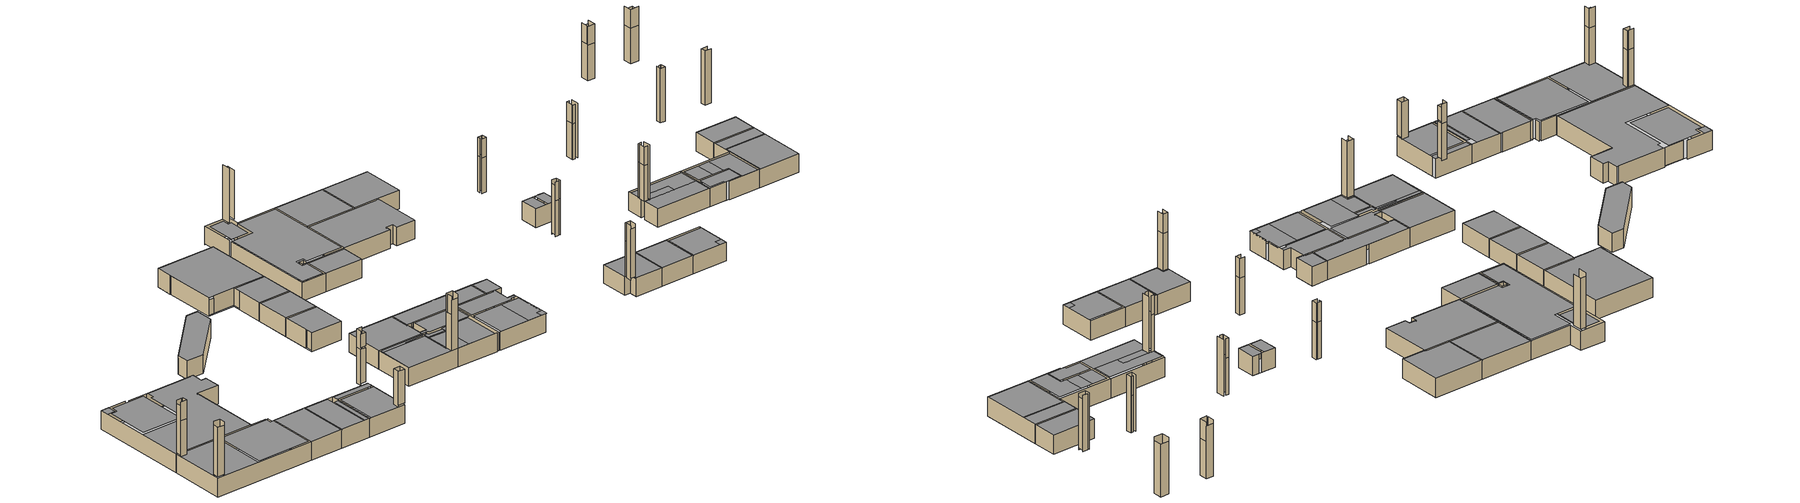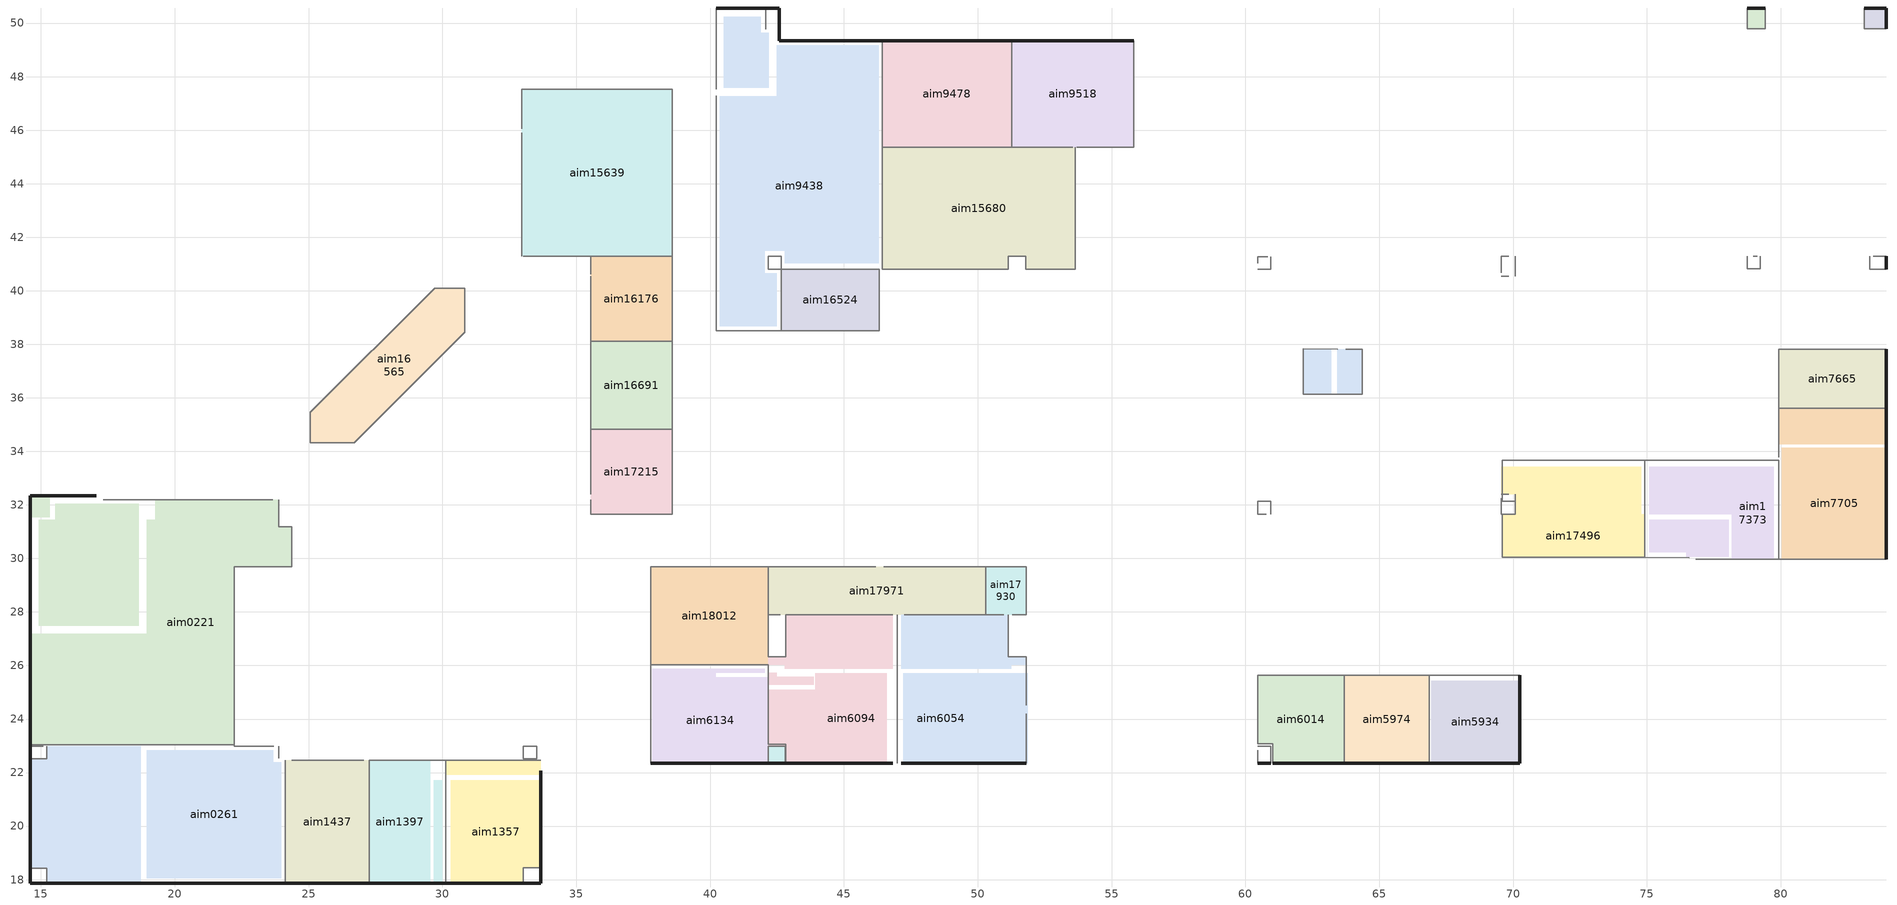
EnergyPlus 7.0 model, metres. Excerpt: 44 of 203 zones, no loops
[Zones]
aim0221
 floor to aim0381 (construction-32): 14.6,23.03 14.6,27.18 18.96,27.18 18.96,31.44 19.26,31.44 19.26,32.2 23.88,32.2 23.88,31.19 24.36,31.19 24.36,29.7 22.23,29.7 22.23,23.03 z149.35
 floor to aim0341 (construction-32): 14.92,27.48 14.92,31.44 15.53,31.44 15.53,32.05 18.65,32.05 18.65,27.48 z149.35
 floor to aim0301 (construction-32): 14.6,31.55 14.6,32.34 15.33,32.34 15.33,31.55 z149.35
 wall outside (aim0014): 17.06,32.34 14.6,32.34 14.6,23.03 z147.68:149.35
 wall to aim5857 (construction-31): 22.23,22.98 22.23,29.7 24.36,29.7 z147.68:149.35
 wall to aim0261 (construction-31): 14.6,23.03 22.23,23.03 z147.68:149.35
 wall to aim15365 (construction-31): 23.67,32.2 19.15,32.2 / 24.36,29.7 24.36,31.19 z147.68:149.35
 wall to aim10830 (construction-31): 19.15,32.2 17.32,32.2 z147.78:149.35
 wall to aim17625 (construction-31): 24.36,31.19 23.88,31.19 23.88,32.2 z147.68:149.35
 ceiling to aim0119 (aim0068): 22.17,23.17 22.17,29.95 24.15,29.95 24.15,31.02 23.69,31.02 23.69,32.08 14.93,32.08 14.93,23.17 z147.68
aim0261
 floor to aim0381 (construction-32): 18.96,18.04 18.96,22.84 23.68,22.84 23.68,22.38 23.98,22.38 23.98,18.04 z149.35
 floor to aim0577 (construction-32): 14.6,18.42 14.6,22.51 15.22,22.51 15.22,22.99 18.74,22.99 18.74,17.87 15.22,17.87 15.22,18.42 z149.35
 wall outside (aim0014): 14.6,23.03 14.6,17.87 24.12,17.87 z147.68:149.35
 wall to aim5857 (construction-31): 23.69,22.98 22.23,22.98 z147.68:149.35
 wall to aim42319 (construction-31): 23.88,22.54 23.88,22.98 z147.68:149.35
 wall to aim1437 (construction-31): 24.12,17.87 24.12,22.46 z147.68:149.35
 ceiling to aim0176 (aim0068): 23.98,18.05 23.98,22.36 23.68,22.36 23.68,22.82 14.93,22.82 14.93,18.05 z147.68
aim0537
 wall outside (aim0014): 14.6,22.99 14.6,22.51 z149.5:153.91
 wall to aim0381 (construction-31): 15.09,22.99 14.6,22.99 z149.35:152.55; 15.09,22.99 14.6,22.99 z152.55:154.23
 wall to aim0577 (construction-31): 14.6,22.51 15.22,22.51 15.22,22.99 z149.35:152.55
 wall to aim0697 (construction-31): 14.6,22.51 15.22,22.51 15.22,22.99 z152.55:154.23
aim0617
 wall outside (aim0014): 14.6,18.42 14.6,17.87 z149.5:153.91; 14.6,17.87 15.22,17.87 z149.5:153.92
 wall to aim0577 (construction-31): 15.22,17.87 15.22,18.42 14.6,18.42 z149.35:152.55
 wall to aim0697 (construction-31): 15.22,17.87 15.22,18.42 14.6,18.42 z152.55:154.23
aim1357
 floor to aim11338 (construction-32): 30.12,21.92 30.12,22.46 33.66,22.46 33.66,21.92 z149.35
 floor to aim1554 (construction-32): 30.31,17.87 30.31,21.71 33.66,21.71 33.66,18.45 33.03,18.45 33.03,17.87 z149.35
 wall outside (aim0014): 30.12,17.87 33.66,17.87 33.66,22.07 z147.68:149.35
 wall to aim5857 (construction-31): 33.66,22.46 30.12,22.46 z147.68:149.35
 wall to aim1397 (construction-31): 30.12,22.46 30.12,17.87 z147.68:149.35
 ceiling to aim1185 (aim0068): 33.66,17.87 33.66,22.46 30.12,22.46 30.12,17.87 z147.68
aim1397
 floor to aim0381 (construction-32): 27.27,17.87 27.27,22.46 29.54,22.46 29.54,17.87 z149.35
 floor to aim1554 (construction-32): 29.67,17.87 29.67,21.71 30,21.71 30,17.87 z149.35
 wall outside (aim0014): 27.27,17.87 30.12,17.87 z147.68:149.35
 wall to aim5857 (construction-31): 30.12,22.46 27.27,22.46 z147.68:149.35
 wall to aim1437 (construction-31): 27.27,22.46 27.27,17.87 z147.68:149.35
 ceiling to aim1230 (aim0068): 30.12,17.87 30.12,22.46 27.27,22.46 27.27,17.87 z147.68
aim1437
 floor to aim0381 (construction-32): 24.12,17.87 24.12,22.46 27.27,22.46 27.27,17.87 z149.35
 wall outside (aim0014): 24.12,17.87 27.27,17.87 z147.68:149.35
 wall to aim5857 (construction-31): 27.05,22.46 24.36,22.46 z147.68:149.35
 ceiling to aim1275 (aim0068): 27.27,17.87 27.27,22.46 24.12,22.46 24.12,17.87 z147.68
aim1514
 wall outside (aim0014): 33.03,17.87 33.66,17.87 z149.5:152.55; 33.66,17.87 33.66,18.45 z149.5:152.54
 wall to aim1554 (construction-31): 33.66,18.45 33.03,18.45 33.03,17.87 z149.35:152.55
aim5934
 floor to aim6214 (construction-32): 66.94,22.34 66.94,25.43 70.24,25.43 70.24,22.99 69.6,22.99 69.6,22.34 z149.35
 floor to aim6174 (construction-32): 69.6,22.34 69.6,22.99 70.24,22.99 70.24,22.34 z149.35
 wall outside (aim0014): 66.87,22.34 70.24,22.34 70.24,25.64 z147.68:149.35
 wall to aim0381 (construction-31): 70.24,25.64 66.87,25.64 z147.68:149.35
 wall to aim5974 (construction-31): 66.87,25.64 66.87,22.34 z147.68:149.35
 ceiling to aim5407 (aim0068): 70.24,22.34 70.24,25.64 66.87,25.64 66.87,22.34 z147.68
aim5974
 floor to aim6214 (construction-32): 63.7,22.34 63.7,25.64 66.87,25.64 66.87,22.34 z149.35
 wall outside (aim0014): 63.7,22.34 66.87,22.34 z147.68:149.35
 wall to aim0381 (construction-31): 66.87,25.64 63.7,25.64 z147.68:149.35
 wall to aim6014 (construction-31): 63.7,25.64 63.7,22.34 z147.68:149.35
 ceiling to aim5452 (aim0068): 66.87,22.34 66.87,25.64 63.7,25.64 63.7,22.34 z147.68
aim6014
 floor to aim6214 (construction-32): 60.45,23.08 60.45,25.64 63.7,25.64 63.7,22.34 61.02,22.34 61.02,23.08 z149.35
 wall outside (aim0014): 61.02,22.34 63.7,22.34 z147.68:149.35
 wall to aim0381 (construction-31): 63.7,25.64 60.45,25.64 60.45,23.08 61.02,23.08 61.02,22.34 z147.68:149.35
 ceiling to aim5497 (aim0068): 61.02,23.08 61.02,22.34 63.7,22.34 63.7,25.64 60.45,25.64 60.45,23.08 z147.68
aim6054
 floor to aim0381 (construction-32): 47.15,25.88 47.15,27.89 51.14,27.89 51.14,26.32 51.8,26.32 51.8,26.04 51.25,26.04 51.25,25.88 z149.35
 floor to aim6371 (construction-32): 50.03,22.34 50.03,25.71 51.87,25.71 51.87,22.97 51.31,22.97 51.31,22.34 z149.35
 floor to aim6411 (construction-32): 47.21,22.34 47.21,25.71 50.03,25.71 50.03,22.34 z149.35
 floor to aim6331 (construction-32): 51.31,22.34 51.31,22.97 51.87,22.97 51.87,22.34 z149.35
 wall outside (aim0014): 47.15,22.34 51.8,22.34 z147.68:149.35
 wall to aim0381 (construction-31): 51.8,24.51 51.8,26.32 z147.68:149.35
 wall to aim5677 (construction-31): 51.8,22.34 51.8,24.2 z147.68:149.35
 wall to aim17930 (construction-31): 50.98,27.89 50.3,27.89 z147.68:149.35
 wall to aim17971 (construction-31): 50.3,27.89 47.25,27.89 z147.68:149.35
 wall to aim18300 (construction-31): 51.8,26.32 51.14,26.32 51.14,27.89 z147.68:149.35
 wall to aim6094 (construction-31): 46.98,27.89 46.98,22.34 z147.68:149.35
 ceiling to aim5722 (aim0068): 51.8,22.34 51.8,26.32 51.14,26.32 51.14,27.89 47.15,27.89 47.15,22.34 z147.68
aim6094
 floor to aim0381 (construction-32): 42.17,26.04 42.17,26.32 42.83,26.32 42.83,27.89 46.82,27.89 46.82,25.88 42.8,25.88 42.8,26.04 z149.35
 floor to aim18526 (construction-32): 42.17,25.27 42.17,25.73 42.49,25.73 42.49,25.58 43.86,25.58 43.86,25.27 z149.35
 floor to aim6411 (construction-32): 43.94,22.34 43.94,25.71 46.6,25.71 46.6,22.34 z149.35
 floor to aim6451 (construction-32): 42.16,22.99 42.16,25.1 43.94,25.1 43.94,22.34 42.8,22.34 42.8,22.99 z149.35
 wall outside (aim0014): 42.83,22.34 46.82,22.34 z147.68:149.35
 wall to aim6134 (construction-31): 42.17,26.02 42.17,23.06 42.83,23.06 42.83,22.34 z147.68:149.35
 wall to aim17971 (construction-31): 46.82,27.89 42.83,27.89 z147.68:149.35
 wall to aim18441 (construction-31): 42.83,27.89 42.83,26.32 42.17,26.32 z147.68:149.35
 ceiling to aim5767 (aim0068): 42.83,23.06 42.83,22.34 46.82,22.34 46.82,27.89 42.83,27.89 42.83,26.32 42.17,26.32 42.17,23.06 z147.68
aim6134
 floor to aim0381 (construction-32): 37.85,25.58 37.85,25.88 42.04,25.88 42.04,25.73 40.21,25.73 40.21,25.58 z149.35
 floor to aim6531 (construction-32): 37.85,22.34 37.85,25.56 42.16,25.56 42.16,22.34 z149.35
 floor to aim6491 (construction-32): 42.16,22.34 42.16,22.99 42.8,22.99 42.8,22.34 z149.35
 wall outside (aim0014): 37.78,22.34 42.83,22.34 z147.68:149.35
 wall to aim5857 (construction-31): 37.78,26.02 37.78,22.34 z147.68:149.35
 wall to aim18012 (construction-31): 42.17,26.02 37.78,26.02 z147.68:149.35
 ceiling to aim5812 (aim0068): 37.78,22.34 42.83,22.34 42.83,23.06 42.17,23.06 42.17,26.02 37.78,26.02 z147.68
aim6291
 wall outside (aim0014): 60.46,22.34 60.94,22.34 z149.5:153.91
 wall to aim6214 (construction-31): 60.94,22.34 60.94,22.99 60.46,22.99 z149.35:152.55; 60.94,22.34 60.94,22.99 60.46,22.99 z152.55:154.23
 wall to aim0381 (construction-31): 60.46,22.83 60.46,22.34 z149.35:154.23
aim6491
 wall outside (aim0014): 42.16,22.34 42.8,22.34 z149.35:153.91
 wall to aim6531 (construction-31): 42.16,22.99 42.16,22.34 z149.35:152.58
 wall to aim6571 (construction-31): 42.16,22.83 42.16,22.34 z152.55:154.23
 wall to aim6451 (construction-31): 42.8,22.34 42.8,22.99 42.16,22.99 z149.35:154.23
aim7665
 floor to aim7985 (construction-32): 79.92,35.61 79.92,37.81 83.94,37.81 83.94,35.61 z149.35
 wall outside (aim0014): 83.94,35.61 83.94,37.81 z147.68:149.35
 wall to aim0381 (construction-31): 79.92,37.81 79.92,35.61 z147.68:149.35
 wall to aim7705 (construction-31): 79.92,35.61 83.94,35.61 z147.68:149.35
 wall to aim7484 (construction-31): 83.94,37.81 79.92,37.81 z147.68:149.35
 ceiling to aim7529 (aim0068): 83.94,35.61 83.94,37.81 79.92,37.81 79.92,35.61 z147.68
aim7705
 floor to aim7985 (construction-32): 79.92,34.26 79.92,35.61 83.94,35.61 83.94,34.26 z149.35
 floor to aim8025 (construction-32): 80.04,29.96 80.04,34.14 83.94,34.14 83.94,29.96 z149.35
 wall outside (aim0014): 83.94,29.96 83.94,35.61 z147.68:149.35
 wall to aim17373 (construction-31): 79.92,33.66 79.92,29.96 z147.68:149.35
 wall to aim0381 (construction-31): 79.92,35.61 79.92,33.77 z147.68:149.35
 wall to aim7223 (construction-31): 79.92,29.96 83.94,29.96 z147.68:149.35
 ceiling to aim7574 (aim0068): 83.94,29.96 83.94,35.61 79.92,35.61 79.92,29.96 z147.68
aim7745
 wall outside (aim0014): 83.94,49.79 83.94,50.56 83.12,50.56 z149.35:153.91
 wall to aim7785 (construction-31): 83.12,50.56 83.12,49.79 83.94,49.79 z149.35:152.55
 wall to aim8065 (construction-31): 83.12,50.56 83.12,49.79 83.94,49.79 z152.55:154.23
 ceiling to aim7484 (construction-32): 83.12,49.79 83.94,49.79 83.94,50.56 83.12,50.56 z149.35
aim7905
 wall outside (aim0014): 83.94,40.8 83.94,41.28 z149.5:153.91
 wall to aim7865 (construction-31): 83.94,41.28 83.45,41.28 z149.35:154.23
 wall to aim7945 (construction-31): 83.32,41.28 83.32,40.8 83.94,40.8 z149.35:154.23
aim8718
 wall outside (aim0014): 79.43,50.56 78.75,50.56 z149.35:153.91
 wall to aim8678 (construction-31): 78.75,50.56 78.75,49.79 z149.35:152.58
 wall to aim8832 (construction-31): 78.75,50.56 78.75,49.93 z152.55:154.23
 wall to aim7785 (construction-31): 78.75,49.79 79.43,49.79 79.43,50.56 z149.35:152.55
 wall to aim8065 (construction-31): 78.75,49.79 79.43,49.79 79.43,50.56 z152.55:154.23
 ceiling to aim7484 (construction-32): 79.43,49.79 79.43,50.56 78.75,50.56 78.75,49.79 z149.35
aim9438
 floor to aim10581 (construction-32): 40.51,47.58 40.51,50.24 41.88,50.24 41.88,49.63 42.19,49.63 42.19,47.58 z149.35
 floor to aim0381 (construction-32): 40.36,38.67 40.36,47.27 42.49,47.27 42.49,49.18 46.3,49.18 46.3,41.03 42.8,41.03 42.8,41.49 42.04,41.49 42.04,40.65 42.49,40.65 42.49,38.67 z149.35
 wall outside (aim0014): 46.43,49.34 42.59,49.34 42.59,50.56 40.23,50.56 z147.68:149.35
 wall to aim10450 (construction-31): 40.23,50.56 40.23,47.53 z147.78:149.35
 wall to aim15365 (construction-31): 40.23,47.28 40.23,38.51 z147.68:149.35
 wall to aim0381 (construction-31): 40.23,38.51 42.65,38.51 z147.68:149.35
 wall to aim16524 (construction-31): 42.65,38.51 42.65,40.8 46.33,40.8 z147.68:149.35
 wall to aim49501 (construction-31): 42.65,40.8 42.17,40.8 42.17,41.28 42.65,41.28 42.65,40.8 z147.68:149.35
 wall to aim15680 (construction-31): 46.43,40.8 46.43,45.37 z147.68:149.35
 wall to aim9478 (construction-31): 46.43,45.37 46.43,49.34 z147.68:149.35
 ceiling to aim9221 (aim0068): 42.5,38.65 42.5,40.71 42.04,40.71 42.04,41.47 42.8,41.47 42.8,41.01 46.3,41.01 46.3,49.16 42.35,49.16 42.35,50.23 40.45,50.23 40.45,47.34 40.3,47.34 40.3,38.65 z147.68
aim9478
 floor to aim0381 (construction-32): 46.43,45.37 46.43,49.34 51.26,49.34 51.26,45.37 z149.35
 wall outside (aim0014): 51.26,49.34 46.43,49.34 z147.68:149.35
 wall to aim15680 (construction-31): 46.43,45.37 51.26,45.37 z147.68:149.35
 wall to aim9518 (construction-31): 51.26,45.37 51.26,49.34 z147.68:149.35
 ceiling to aim9266 (aim0068): 51.26,45.37 51.26,49.34 46.43,49.34 46.43,45.37 z147.68
aim9518
 floor to aim0381 (construction-32): 51.26,45.37 51.26,49.34 55.83,49.34 55.83,45.37 z149.35
 wall outside (aim0014): 55.83,49.34 51.26,49.34 z147.68:149.35
 wall to aim9356 (construction-31): 53.7,45.37 55.83,45.37 55.83,49.34 z147.68:149.35
 wall to aim15680 (construction-31): 51.26,45.37 53.55,45.37 z147.68:149.35
 ceiling to aim9311 (aim0068): 55.83,45.37 55.83,49.34 51.26,49.34 51.26,45.37 z147.68
aim10362
 wall outside (aim0014): 42.59,49.74 42.59,50.56 42.08,50.56 z149.5:153.91
 wall to aim10581 (construction-31): 42.08,50.56 42.08,49.76 z149.35:154.23
aim15639
 floor to aim0381 (construction-32): 32.97,41.28 32.97,47.53 38.58,47.53 38.58,41.28 z149.35
 wall to aim10450 (construction-31): 38.58,47.53 32.97,47.53 z147.68:149.35
 wall to aim15365 (construction-31): 38.58,41.28 38.58,47.53 / 32.97,45.91 32.97,41.28 z147.68:149.35
 wall to aim48330 (construction-31): 33.03,41.28 33.51,41.28 z147.78:149.13
 wall to aim16217 (construction-31): 33.51,41.28 35.54,41.28 z147.78:149.35
 wall to aim16176 (construction-31): 35.54,41.28 38.58,41.28 z147.68:149.35
 wall to aim10830 (construction-31): 32.97,47.53 32.97,46.06 z147.68:149.35
 ceiling to aim46735 (aim0068): 38.58,41.28 38.58,47.53 32.97,47.53 32.97,41.28 z147.68
aim15680
 floor to aim0381 (construction-32): 46.43,40.8 46.43,45.37 53.65,45.37 53.65,40.8 51.8,40.8 51.8,41.28 51.13,41.28 51.13,40.8 z149.35
 wall to aim0381 (construction-31): 46.43,40.8 51.13,40.8 / 51.8,40.8 53.65,40.8 z147.68:149.35
 wall to aim49731 (construction-31): 51.13,40.8 51.13,41.28 51.8,41.28 51.8,40.8 z147.68:149.35
 wall to aim9356 (construction-31): 53.65,40.8 53.65,45.37 z147.68:149.35
 ceiling to aim49580 (aim0068): 51.13,40.8 51.13,41.28 51.8,41.28 51.8,40.8 53.65,40.8 53.65,45.37 46.43,45.37 46.43,40.8 z147.68
aim16176
 floor to aim0381 (construction-32): 35.54,38.11 35.54,41.28 38.58,41.28 38.58,38.11 z149.35
 wall to aim15365 (construction-31): 38.58,38.11 38.58,41.28 / 35.54,40.53 35.54,38.11 z147.68:149.35
 wall to aim16217 (construction-31): 35.54,41.28 35.54,40.61 z147.78:149.35
 wall to aim16691 (construction-31): 35.54,38.11 38.58,38.11 z147.68:149.35
 ceiling to aim47121 (aim0068): 38.58,38.11 38.58,41.28 35.54,41.28 35.54,38.11 z147.68
aim16524
 floor to aim0381 (construction-32): 42.65,38.51 42.65,40.8 46.33,40.8 46.33,38.51 z149.35
 wall to aim0381 (construction-31): 42.65,38.51 46.33,38.51 46.33,40.8 z147.68:149.35
 ceiling to aim49198 (aim0068): 46.33,38.51 46.33,40.8 42.65,40.8 42.65,38.51 z147.68
aim16565
 floor to aim0381 (construction-32): 25.07,34.32 25.07,35.46 29.71,40.1 30.84,40.1 30.84,38.46 26.7,34.32 z149.35
 wall to aim15365 (construction-31): 25.07,34.32 26.7,34.32 30.84,38.46 30.84,40.1 z147.68:149.35
 wall to aim10830 (construction-31): 30.84,40.1 29.71,40.1 25.07,35.46 25.07,34.32 z147.68:149.35
 ceiling to aim52524 (aim0068): 26.7,34.32 30.84,38.46 30.84,40.1 29.71,40.1 25.07,35.46 25.07,34.32 z147.68
aim16691
 floor to aim0381 (construction-32): 35.54,34.83 35.54,38.11 38.58,38.11 38.58,34.83 z149.35
 wall to aim15365 (construction-31): 38.58,34.83 38.58,38.11 / 35.54,38.11 35.54,34.83 z147.68:149.35
 wall to aim17215 (construction-31): 35.54,34.83 38.58,34.83 z147.68:149.35
 ceiling to aim47008 (aim0068): 38.58,34.83 38.58,38.11 35.54,38.11 35.54,34.83 z147.68
aim16887
 floor to aim16808 (construction-32): 63.44,36.14 63.44,37.82 64.36,37.82 64.36,36.14 z149.35
 floor to aim0381 (construction-32): 62.16,36.14 62.16,37.82 63.2,37.82 63.2,36.14 z149.35
 wall to aim0381 (construction-31): 62.16,37.82 62.16,36.14 64.36,36.14 64.36,37.82 z147.68:149.35
 wall to aim7484 (construction-31): 64.36,37.82 63.75,37.82 z147.68:149.35
 wall to aim16612 (construction-31): 63.45,37.82 62.16,37.82 z147.68:149.35
 ceiling to aim45316 (aim0068): 64.36,36.14 64.36,37.82 62.16,37.82 62.16,36.14 z147.68
aim17215
 floor to aim0381 (construction-32): 35.54,31.65 35.54,34.83 38.58,34.83 38.58,31.65 z149.35
 wall to aim15365 (construction-31): 35.54,31.65 38.58,31.65 38.58,34.83 / 35.54,34.83 35.54,32.4 z147.68:149.35
 wall to aim17584 (construction-31): 35.54,32.19 35.54,31.65 z147.78:149.35
 ceiling to aim46895 (aim0068): 38.58,31.65 38.58,34.83 35.54,34.83 35.54,31.65 z147.68
aim17373
 floor to aim8025 (construction-32): 77.61,31.65 77.61,33.42 79.74,33.42 79.74,29.96 78.16,29.96 78.16,31.65 z149.35
 floor to aim17332 (construction-32): 76.51,31.65 76.51,33.42 77.61,33.42 77.61,31.65 z149.35
 floor to aim17004 (construction-32): 75.09,31.65 75.09,33.42 76.51,33.42 76.51,31.65 z149.35
 floor to aim0381 (construction-32): 75.09,30.22 75.09,31.44 78.06,31.44 78.06,30.07 76.46,30.07 76.46,30.22 z149.35
 wall to aim0381 (construction-31): 79.92,33.66 74.91,33.66 / 74.91,30.04 76.57,30.03 z147.68:149.35
 wall to aim17496 (construction-31): 74.91,33.66 74.91,30.04 z147.68:149.35
 wall to aim7223 (construction-31): 76.82,29.96 79.92,29.96 z147.68:149.35
 ceiling to aim37585 (aim0068): 76.48,30.21 76.48,30.06 79.71,30.06 79.71,33.45 75.12,33.45 75.12,30.21 z147.68
aim17496
 floor to aim17004 (construction-32): 69.55,32.39 69.55,33.42 74.78,33.42 74.78,31.65 72.6,31.65 72.6,32.39 z149.35
 floor to aim17543 (construction-32): 70.08,31.65 70.08,32.39 72.6,32.39 72.6,31.65 z149.35
 floor to aim0381 (construction-32): 69.6,30.04 69.6,31.65 74.91,31.65 74.91,30.04 z149.35
 wall to aim0381 (construction-31): 69.6,31.65 69.6,30.04 74.91,30.04 / 74.91,33.66 69.6,33.66 69.6,32.14 z147.68:149.35
 wall to aim38716 (construction-31): 69.6,32.14 70.08,32.14 70.08,31.65 69.6,31.65 z147.68:149.35
 ceiling to aim38115 (aim0068): 74.91,30.04 74.91,33.66 69.6,33.66 69.6,32.14 70.08,32.14 70.08,31.65 69.6,31.65 69.6,30.04 z147.68
aim17930
 floor to aim0381 (construction-32): 50.3,27.89 50.3,29.7 51.8,29.7 51.8,27.89 z149.35
 wall to aim0381 (construction-31): 51.8,27.89 51.8,29.7 50.3,29.7 z147.68:149.35
 wall to aim18300 (construction-31): 51.28,27.89 51.8,27.89 z147.68:149.35
 wall to aim17971 (construction-31): 50.3,29.7 50.3,27.89 z147.68:149.35
 ceiling to aim41330 (aim0068): 51.8,27.89 51.8,29.7 50.3,29.7 50.3,27.89 z147.68
aim17971
 floor to aim0381 (construction-32): 42.17,27.89 42.17,29.7 50.3,29.7 50.3,27.89 z149.35
 wall to aim15365 (construction-31): 46.19,29.7 42.17,29.7 z147.68:149.35
 wall to aim0381 (construction-31): 50.3,29.7 46.49,29.7 z147.68:149.35
 wall to aim18012 (construction-31): 42.17,29.7 42.17,27.89 z147.68:149.35
 wall to aim18441 (construction-31): 42.17,27.89 42.61,27.89 z147.68:149.35
 ceiling to aim41931 (aim0068): 50.3,27.89 50.3,29.7 42.17,29.7 42.17,27.89 z147.68
aim18012
 floor to aim0381 (construction-32): 37.78,29.7 42.17,29.7 42.17,26.02 37.78,26.02 z149.35
 wall to aim15365 (construction-31): 42.17,29.7 37.78,29.7 z147.68:149.35
 wall to aim5857 (construction-31): 37.78,29.7 37.78,26.02 z147.68:149.35
 wall to aim18441 (construction-31): 42.17,26.32 42.17,27.89 z147.78:149.35
 ceiling to aim41885 (aim0068): 37.78,26.02 42.17,26.02 42.17,29.7 37.78,29.7 z147.68
aim21526
 wall to aim0381 (construction-31): 69.84,41.28 69.55,41.28 69.55,40.67 z149.35:152.55; 69.84,41.28 69.55,41.28 69.55,40.67 z152.55:154.23
 wall to aim15953 (construction-31): 69.55,40.54 69.84,40.54 z149.35:152.55
 wall to aim21643 (construction-31): 69.55,40.54 69.84,40.54 z152.55:154.23
 wall to aim16006 (construction-31): 70.08,40.54 70.08,41.28 z149.35:154.23
aim21903
 wall to aim15850 (construction-31): 79.12,41.28 78.97,41.28 z149.35:152.55
 wall to aim19735 (construction-31): 79.12,41.28 78.97,41.28 z152.55:154.23
 wall to aim7945 (construction-31): 78.75,41.28 78.75,40.82 79.23,40.82 79.23,41.28 z149.35:154.23
aim23002
 wall to aim0381 (construction-31): 69.55,32.25 69.55,31.65 69.87,31.65 z149.35:152.55; 69.55,32.25 69.55,31.65 69.87,31.65 z152.55:154.23
 wall to aim17004 (construction-31): 69.84,32.39 69.55,32.39 z149.35:152.55
 wall to aim22809 (construction-31): 69.84,32.39 69.55,32.39 z152.55:154.23
 wall to aim17543 (construction-31): 70.08,31.65 70.08,32.39 z149.35:154.23
aim25079
 wall to aim16129 (construction-31): 60.46,40.8 60.94,40.8 60.94,41.27 z149.35:152.55
 wall to aim25120 (construction-31): 60.46,40.8 60.94,40.8 60.94,41.27 z152.55:154.23
 wall to aim0381 (construction-31): 60.83,41.27 60.46,41.27 60.46,41.03 z149.35:152.55; 60.83,41.27 60.46,41.27 60.46,41.03 z152.55:154.23
aim26067
 wall to aim0381 (construction-31): 60.46,31.65 60.77,31.65 z149.35:152.55; 60.46,31.65 60.77,31.65 z152.55:154.23; 60.46,32.14 60.46,31.65 z149.5:153.93
 wall to aim17124 (construction-31): 60.94,31.65 60.94,32.14 60.46,32.14 z149.35:152.55
 wall to aim26222 (construction-31): 60.94,31.65 60.94,32.14 60.46,32.14 z152.55:154.23
aim35478
 wall to aim6531 (construction-31): 33.51,22.51 33.51,22.99 z149.5:152.58
 wall to aim6571 (construction-31): 33.51,22.51 33.51,22.99 z152.73:153.93
 wall to aim11338 (construction-31): 33.51,22.99 33.03,22.99 33.03,22.51 z149.35:152.55; 33.03,22.51 33.51,22.51 z149.5:152.58
 wall to aim11452 (construction-31): 33.51,22.99 33.03,22.99 33.03,22.51 z152.55:154.23; 33.03,22.51 33.51,22.51 z152.73:153.93
[Site:Location]
Waltham  MA United States: Latitude {deg}=42.408; Longitude {deg}=-71.2527; Time Zone {hr}=-5.93773; Elevation {m}=45
[Site:GroundTemperature:BuildingSurface]
18.89, 18.92, 19.02, 19.12, 19.21, 19.23, 19.07, 19.32, 19.09, 19.21, 19.13, 18.96
[SizingPeriod:DesignDay] Day of Month=21; Humidity Indicating Type=Wet-Bulb
Name | Maximum Dry-Bulb Temperature {C} | Wet-Bulb at Max {C} | Barometric Pressure {Pa} | Wind Speed {m/s} | Wind Direction {deg} | Month | Day Type | Daily Dry-Bulb Temperature Range {deltaC} | Barometric Pressure {Pa}}
GBS_04R20_265135 Winter | -13.7 | -13.7 | 99400 | 7.5 | 320 | 1 | WinterDesignDay
GBS_04R20_265135 Summer | 30.7 | 21.9 |  | 0 | 0 | 7 | SummerDesignDay | 8.5 | 99800
[BUILDING]
Project Name: Building Azimuth=0; Building Terrain=Suburbs; Loads Convergence Tolerance=4E-02; Temperature Convergence Tolerance=4E-01; Solar Distribution=MinimalShadowing; Max Number of Warmup Days=25; Minimum Number of Warmup Days=6
[MATERIAL]
aim0017: Rough, 0.2032, 0.53, 1280, 840, 0.9, 0.75, 0.75
mat-353: Smooth, 0.01588, 0.160266, 800.923, 837.36, 0.9, 0.75, 0.75
mat-264: Smooth, 0.10159, 1.3112, 2242.58, 837.36, 0.9, 0.75, 0.75
[MATERIAL:AirGap]
mat-464: 0.109188
[CONSTRUCTION]
aim0014: aim0017, aim0017
aim0068: aim0017
construction-31: mat-353, mat-464, mat-353
construction-32: mat-264
[ZONE]
aim0221: 0, 0, 0, 0, 1, 1, 1.58244, 107.936, 68.20852
aim0261: 0, 0, 0, 0, 1, 1, 1.60314, 68.84161, 42.9418
aim0537: 0, 0, 0, 0, 1, 1, 550.753, 0.5122, 0.00093
aim0617: 0, 0, 0, 0, 1, 1, 633.903, 0.58953, 0.00093
aim1357: 0, 0, 0, 0, 1, 1, 1.37595, 22.35946, 16.25018
aim1397: 0, 0, 0, 0, 1, 1, 1.42285, 18.54701, 13.0351
aim1437: 0, 0, 0, 0, 1, 1, 1.37043, 19.77769, 14.43171
aim1514: 0, 0, 0, 0, 1, 1, 491.645, 0.45723, 0.00093
aim5934: 0, 0, 0, 0, 1, 1, 1.38789, 15.41495, 11.10678
aim5974: 0, 0, 0, 0, 1, 1, 1.40414, 14.69878, 10.4682
aim6014: 0, 0, 0, 0, 1, 1, 1.39536, 14.34379, 10.27963
aim6054: 0, 0, 0, 0, 1, 1, 1.43905, 35.663, 24.78231
aim6094: 0, 0, 0, 0, 1, 1, 1.43321, 34.80885, 24.28739
aim6134: 0, 0, 0, 0, 1, 1, 1.4252, 23.69482, 16.62562
aim6291: 0, 0, 0, 0, 1, 1, 625.624, 0.58183, 0.00093
aim6491: 0, 0, 0, 0, 1, 1, 2.48158, 1.03085, 0.4154
aim7665: 0, 0, 0, 0, 1, 1, 1.37256, 12.14015, 8.84492
aim7705: 0, 0, 0, 0, 1, 1, 1.43497, 32.51847, 22.6614
aim7745: 0, 0, 0, 0, 1, 1, 2.47865, 1.5729, 0.63458
aim7905: 0, 0, 0, 0, 1, 1, 607.602, 0.56507, 0.00093
aim8718: 0, 0, 0, 0, 1, 1, 2.3845, 1.25513, 0.52637
aim9438: 0, 0, 0, 0, 1, 1, 1.56745, 86.76993, 55.35729
aim9478: 0, 0, 0, 0, 1, 1, 1.43335, 27.50862, 19.19189
aim9518: 0, 0, 0, 0, 1, 1, 1.43569, 26.09449, 18.17558
aim10362: 0, 0, 0, 0, 1, 1, 693.366, 0.64483, 0.00093
aim15639: 0, 0, 0, 0, 1, 1, 1.45005, 50.87932, 35.08793
aim15680: 0, 0, 0, 0, 1, 1, 1.4375, 46.96236, 32.66946
aim16176: 0, 0, 0, 0, 1, 1, 1.41345, 13.66424, 9.66731
aim16524: 0, 0, 0, 0, 1, 1, 1.397, 11.73385, 8.39935
aim16565: 0, 0, 0, 0, 1, 1, 1.38281, 19.37593, 14.01201
aim16691: 0, 0, 0, 0, 1, 1, 1.40058, 13.97773, 9.97996
aim16887: 0, 0, 0, 0, 1, 1, 1.29702, 4.80819, 3.7071
aim17215: 0, 0, 0, 0, 1, 1, 1.40819, 13.61347, 9.66732
aim17373: 0, 0, 0, 0, 1, 1, 1.63793, 25.0895, 15.31777
aim17496: 0, 0, 0, 0, 1, 1, 1.42398, 27.04781, 18.99454
aim17930: 0, 0, 0, 0, 1, 1, 1.2937, 3.51114, 2.71403
aim17971: 0, 0, 0, 0, 1, 1, 1.39277, 20.41528, 14.65804
aim18012: 0, 0, 0, 0, 1, 1, 1.42663, 23.04863, 16.15595
aim21526: 0, 0, 0, 0, 1, 1, 701.086, 0.65201, 0.00093
aim21903: 0, 0, 0, 0, 1, 1, 442.538, 0.41156, 0.00093
aim23002: 0, 0, 0, 0, 1, 1, 682.29, 0.63453, 0.00093
aim25079: 0, 0, 0, 0, 1, 1, 359.978, 0.33478, 0.00093
aim26067: 0, 0, 0, 0, 1, 1, 514.667, 0.47864, 0.00093
aim35478: 0, 0, 0, 0, 1, 1, 456.624, 0.42466, 0.00093
[PEOPLE]
people-aim0537: aim0537, peopleSched-19, People, 0, 0.5, 0.555556, aim0537-peep-activ-level
people-aim0617: aim0617, peopleSched-19, People, 0, 0.5, 0.555556, aim0617-peep-activ-level
people-aim1514: aim1514, peopleSched-19, People, 0, 0.5, 0.555556, aim1514-peep-activ-level
people-aim6291: aim6291, peopleSched-19, People, 0, 0.5, 0.555556, aim6291-peep-activ-level
people-aim6491: aim6491, peopleSched-19, People, 0.0415409, 0.5, 0.555556, aim6491-peep-activ-level
people-aim7745: aim7745, peopleSched-19, People, 0.0634567, 0.5, 0.555556, aim7745-peep-activ-level
people-aim7905: aim7905, peopleSched-19, People, 0, 0.5, 0.555556, aim7905-peep-activ-level
people-aim8718: aim8718, peopleSched-19, People, 0.052634, 0.5, 0.555556, aim8718-peep-activ-level
people-aim10362: aim10362, peopleSched-19, People, 0, 0.5, 0.555556, aim10362-peep-activ-level
people-aim21526: aim21526, peopleSched-19, People, 0, 0.5, 0.555556, aim21526-peep-activ-level
people-aim21903: aim21903, peopleSched-19, People, 0, 0.5, 0.555556, aim21903-peep-activ-level
people-aim23002: aim23002, peopleSched-19, People, 0, 0.5, 0.555556, aim23002-peep-activ-level
people-aim25079: aim25079, peopleSched-19, People, 0, 0.5, 0.555556, aim25079-peep-activ-level
people-aim26067: aim26067, peopleSched-19, People, 0, 0.5, 0.555556, aim26067-peep-activ-level
people-aim35478: aim35478, peopleSched-19, People, 0, 0.5, 0.555556, aim35478-peep-activ-level
[LIGHTS] Schedule=LightSched-6; Design Level Calculation Method=LightingLevel; Return Air Fraction=0; Fraction Radiant=0.35; Fraction Visible=0.25; Fraction Replaceable.=0; LightEndUseKey=GeneralLights
Name | Zone | Design Level
lights-aim0537 | aim0537 | 0.0118482
lights-aim0617 | aim0617 | 0.0118482
lights-aim1514 | aim1514 | 0.0118482
lights-aim6291 | aim6291 | 0.0118482
lights-aim6491 | aim6491 | 5.292196
lights-aim7745 | aim7745 | 8.08455
lights-aim7905 | aim7905 | 0.0118482
lights-aim8718 | aim8718 | 6.70595
lights-aim10362 | aim10362 | 0.0118482
lights-aim21526 | aim21526 | 0.0118482
lights-aim21903 | aim21903 | 0.0118482
lights-aim23002 | aim23002 | 0.0118482
lights-aim25079 | aim25079 | 0.0118482
lights-aim26067 | aim26067 | 0.0118482
lights-aim35478 | aim35478 | 0.0118482
[ElectricEquipment] Schedule=EquipSched-6; Design Level Calculation Method=EquipmentLevel; Fraction Latent=0; Fraction Radiant=0.3; Fraction Lost=0; Default end use category=0
Name | Zone | Design Level
electrical-aim0537 | aim0537 | 0
electrical-aim0617 | aim0617 | 0
electrical-aim1514 | aim1514 | 0
electrical-aim6291 | aim6291 | 0
electrical-aim6491 | aim6491 | 6.7047
electrical-aim7745 | aim7745 | 10.2419
electrical-aim7905 | aim7905 | 0
electrical-aim8718 | aim8718 | 8.49513
electrical-aim10362 | aim10362 | 0
electrical-aim21526 | aim21526 | 0
electrical-aim21903 | aim21903 | 0
electrical-aim23002 | aim23002 | 0
electrical-aim25079 | aim25079 | 0
electrical-aim26067 | aim26067 | 0
electrical-aim35478 | aim35478 | 0
[Schedule:Day:Interval]
ds-202-Equip: NO, 7:00, 0.21098, 8:00, 0.3, 12:00, 0.9, 13:00, 0.8, 17:00, 0.9, 18:00, 0.5, 20:00, 0.3, 22:00, 0.2, 24:00, 0.21098
ds-200-Equip: NO, 8:00, 0.21098, 12:00, 0.3, 17:00, 0.15, 24:00, 0.21098
ds-201-Equip: NO, 24:00, 0.21098
ds-205-Occ: NO, 7:00, 0, 8:00, 0.1, 9:00, 0.2, 11:00, 0.95, 13:00, 0.45, 18:00, 0.95, 19:00, 0.3, 22:00, 0.1, 24:00, 0
ds-203-Occ: NO, 7:00, 0, 9:00, 0.1, 13:00, 0.3, 18:00, 0.1, 24:00, 0
ds-204-Occ: NO, 24:00, 0
ds-202-Light: NO, 7:00, 0.156978, 8:00, 0.3, 12:00, 0.9, 13:00, 0.8, 17:00, 0.9, 18:00, 0.5, 20:00, 0.3, 22:00, 0.2, 24:00, 0.156978
ds-200-Light: NO, 8:00, 0.156978, 12:00, 0.3, 17:00, 0.15, 24:00, 0.156978
ds-201-Light: NO, 24:00, 0.156978
[Schedule:Week:Daily]
ws-57-Equip: ds-201-Equip, ds-202-Equip, ds-202-Equip, ds-202-Equip, ds-202-Equip, ds-202-Equip, ds-200-Equip, ds-201-Equip, ds-202-Equip, ds-201-Equip, ds-201-Equip, ds-201-Equip
ws-11-Occ: ds-204-Occ, ds-205-Occ, ds-205-Occ, ds-205-Occ, ds-205-Occ, ds-205-Occ, ds-203-Occ, ds-204-Occ, ds-205-Occ, ds-204-Occ, ds-204-Occ, ds-204-Occ
ws-57-Light: ds-201-Light, ds-202-Light, ds-202-Light, ds-202-Light, ds-202-Light, ds-202-Light, ds-200-Light, ds-201-Light, ds-202-Light, ds-201-Light, ds-201-Light, ds-201-Light
[Schedule:Year]
EquipSched-6: Fraction, ws-57-Equip, 01, 01, 12, 31
peopleSched-19: Fraction, ws-11-Occ, 01, 01, 12, 31
LightSched-6: Fraction, ws-57-Light, 01, 01, 12, 31
[Schedule:Compact]
aim0537-peep-activ-level; aim0617-peep-activ-level; aim1514-peep-activ-level; aim6291-peep-activ-level; aim6491-peep-activ-level; aim7745-peep-activ-level; aim7905-peep-activ-level; aim8718-peep-activ-level; aim10362-peep-activ-level; aim21526-peep-activ-level; aim21903-peep-activ-level; aim23002-peep-activ-level; aim25079-peep-activ-level; aim26067-peep-activ-level; aim35478-peep-activ-level: Any Number, Through: 12/31, For: AllDays, Until: 24:00
